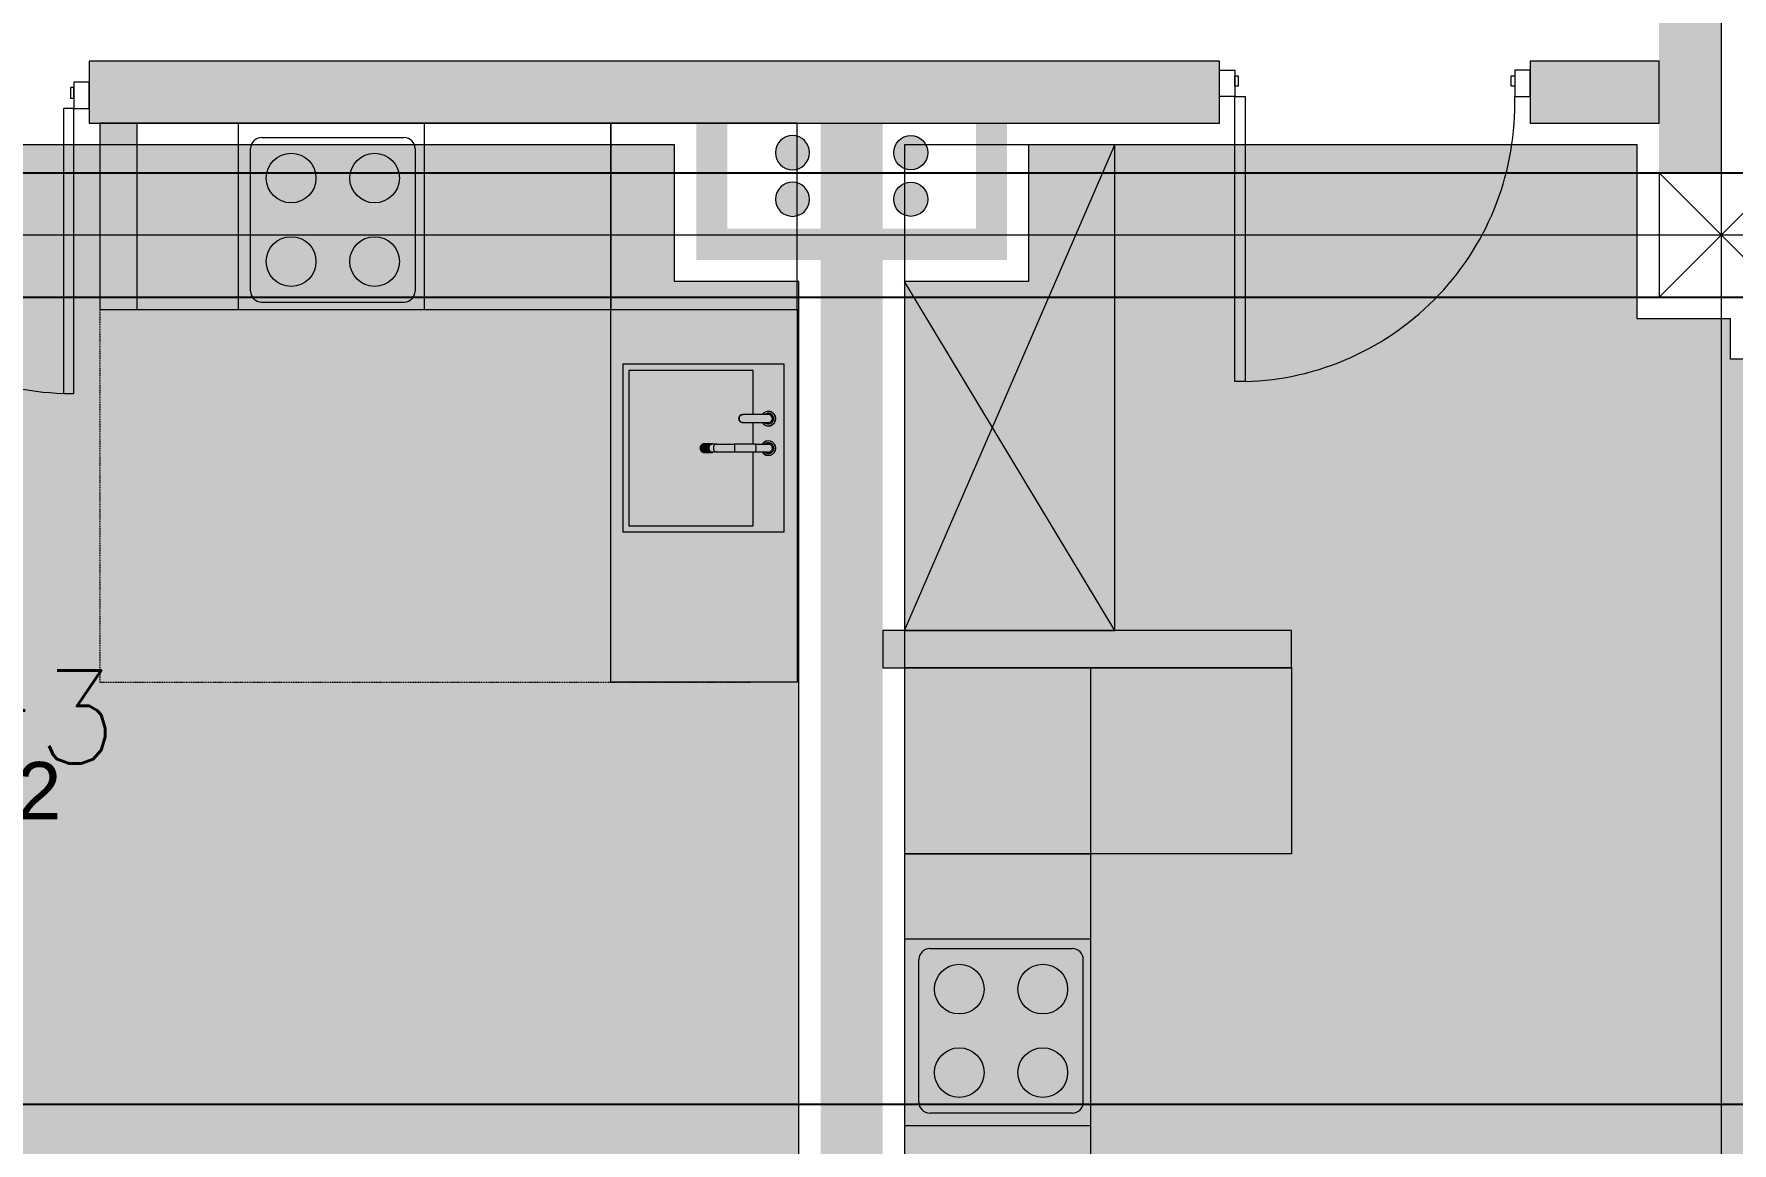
# Model space of a CAD drawing. Header units: millimetres. Extents: x 475616349 to 476941521, y 4620115302 to 4621446928.
# Drawn here: x 476519172 to 476524640, y 4620345169 to 4620348741 of the extents above; entities that cross this region are included whole.
import ezdxf

# ---------------------------------------------------------------- set-up
doc = ezdxf.new("R2010")
doc.units = ezdxf.units.MM
doc.header["$MEASUREMENT"] = 0
doc.linetypes.add('ACAD_ISO02W100', pattern=[7.5, 6, -1.5])
doc.linetypes.add('dash fine 0_25', pattern=[0.5952, 0.2976, -0.2976])
for name, color, linetype, lineweight in [('2D Drafting - General_Pen_No__1_Pen_No__7', 7, 'Continuous', 0), ('2D Drafting - General_Pen_No__1_Pen_No__7_Pen_No__7', 7, 'Continuous', 0), ('2D Drafting - General_Pen_No__250_Pen_No__7_Pen_No__250', 7, 'Continuous', 0), ('2D Drafting - General_Pen_No__250_Pen_No__7_Pen_No__7', 7, 'Continuous', 0), ('Annotation - Text_Pen_No__7_Pen_No__142', 142, 'Continuous', 0), ('Doors_Pen_No__7_Pen_No__7_Pen_No__7', 7, 'Continuous', 0), ('G-Anno-Nplt_Pen_No__142', 142, 'Continuous', 0), ('G-Anno-Nplt_Pen_No__151', 151, 'Continuous', 0), ('G-Anno-Nplt_Pen_No__4', 7, 'Continuous', 0), ('New_--------AVEJI_MODZRAVI_Pen_No__7', 7, 'Continuous', 0), ('New_--------AVEJI_UDZRAVI_Pen_No__7', 7, 'Continuous', 0), ('New_0_Pen_No__7', 7, 'Continuous', 0), ('shaxtebi da milebi_Pen_No__1_Pen_No__1_Pen_No__1', 1, 'Continuous', 0), ('zoma_Pen_No__142', 142, 'Continuous', 0), ('zoma_Pen_No__5_Pen_No__5', 5, 'Continuous', 0)]:
    doc.layers.add(name, color=color, linetype=linetype, lineweight=lineweight)
doc.layers.add('New_--aveji_Pen_No__251', color=7, linetype='Continuous', lineweight=0, true_color=0x656565)
doc.layers.add('shaxtebi da milebi_Pen_No__5_Pen_No__5_Pen_No__252', color=7, linetype='Continuous', lineweight=0, true_color=0x666666)
doc.layers.add('zoma', color=7, linetype='Continuous')
doc.styles.add('GENERATED_STYLE_1', font='arial.ttf')
doc.styles.add('GENERATED_STYLE_2', font='arial.ttf')
doc.dimstyles.new('GENERATED_STYLE__1', dxfattribs={"dimtxt": 200, "dimasz": 64.421331, "dimexe": 0.18, "dimexo": 3, "dimgap": 0.09, "dimtad": 1, "dimtih": 1, "dimtoh": 1, "dimlfac": 0.001, "dimzin": 0, "dimdsep": 46, "dimtxsty": 'GENERATED_STYLE_2', "dimblk": 'ARROWHEAD_2', "dimblk1": 'ARROWHEAD_2', "dimblk2": 'ARROWHEAD_2', "dimcen": 0.09, "dimclrd": 142, "dimclre": 142, "dimclrt": 142, "dimadec": 0, "dimazin": 0, "dimtfac": 1, "dimtdec": 4, "dimtmove": 0, "dimatfit": 3, "dimfxl": 1, "dimtolj": 1, "dimtzin": 0, "dimarcsym": 0})
doc.dimstyles.new('GENERATED_STYLE__9', dxfattribs={"dimtxt": 100, "dimasz": 68.640772, "dimexe": 0.18, "dimexo": 900, "dimgap": 0.09, "dimtad": 1, "dimlfac": 0.001, "dimzin": 0, "dimdsep": 46, "dimtxsty": 'GENERATED_STYLE_2', "dimblk": 'ARROWHEAD_2', "dimblk1": 'ARROWHEAD_2', "dimblk2": 'ARROWHEAD_2', "dimcen": 0.09, "dimclrd": 7, "dimclre": 7, "dimclrt": 7, "dimadec": 0, "dimazin": 0, "dimtfac": 1, "dimtdec": 4, "dimtmove": 0, "dimatfit": 3, "dimfxl": 1, "dimtolj": 1, "dimtzin": 0, "dimarcsym": 0})

# ---------------------------------------------------------------- blocks, each defined once
blk = doc.blocks.new('*D1238', base_point=(476577134.1, 4620325125.7))
at = {"layer": 'zoma_Pen_No__142', "color": 142, "linetype": 'Continuous', "lineweight": 0, "transparency": 16777216}
for p, q in [((476518707.1, 4620381235), (476518707.1, 4620381362.1)), ((476525207.1, 4620381235), (476525207.1, 4620381362.1)), ((476518731.6, 4620381340.9), (476518682.7, 4620381256.2)), ((476518707.1, 4620381298.6), (476525207.1, 4620381298.6)), ((476525231.6, 4620381340.9), (476525182.7, 4620381256.2))]:
    blk.add_line(p, q, dxfattribs=at)
at = {"layer": 'zoma_Pen_No__142', "color": 142, "lineweight": 0, "transparency": 16777216, "char_height": 200, "attachment_point": 7, "style": 'GENERATED_STYLE_2'}
for s, insert in [('\\A1;{\\pql;\\fArial CYR|b0|i0|c204|p34;6.50}', (476521691.1, 4620381338.6)), ('\\A1;{\\pql;\\fArial CYR|b0|i0|c204|p34;0.40}', (476524650.5, 4620381338.6))]:
    blk.add_mtext(s, dxfattribs=dict(at, insert=insert))
blk = doc.blocks.new('ARROWHEAD_2')
at = {"color": 0, "linetype": 'Continuous', "lineweight": 0}
for p, q in [((0, 0), (-1, 0)), ((-0.378, -0.655), (0.378, 0.655))]:
    blk.add_line(p, q, dxfattribs=at)
blk = doc.blocks.new('*D3923')
at = {"layer": 'Defpoints', "color": 0, "linetype": 'Continuous', "transparency": 16777216}
for p in [(476467805.1, 4620355693.7), (476533682.1, 4620355693.7), (476467805.1, 4620340493.7)]:
    blk.add_point(p, dxfattribs=at)
at = {"layer": 'zoma', "color": 7, "linetype": 'Continuous', "lineweight": -2, "transparency": 16777216}
for p, q in [((476468705.1, 4620355693.7), (476533682.3, 4620355693.7)), ((476533682.1, 4620355625.1), (476533682.1, 4620348251.7)), ((476533682.1, 4620340562.4), (476533682.1, 4620347923.8)), ((476468705.1, 4620340493.7), (476533682.3, 4620340493.7))]:
    blk.add_line(p, q, dxfattribs=at)
at = {"layer": 'zoma', "color": 7, "linetype": 'Continuous', "lineweight": -2, "transparency": 16777216, "xscale": 68.64077230571034, "yscale": 68.64077230571034, "zscale": 68.64077230571034}
for p, rotation in [((476533682.1, 4620355693.7), 90), ((476533682.1, 4620340493.7), 270)]:
    blk.add_blockref('ARROWHEAD_2', p, dxfattribs=dict(at, rotation=rotation))
at = {"layer": 'zoma', "color": 7, "linetype": 'Continuous', "lineweight": 0, "transparency": 16777216, "insert": (476533682.1, 4620348087.8), "char_height": 100, "attachment_point": 5, "rotation": 90, "style": 'GENERATED_STYLE_2'}
blk.add_mtext('\\A1;15.20', dxfattribs=at)
blk = doc.blocks.new('*D3926')
at = {"layer": 'Defpoints', "color": 0, "linetype": 'Continuous', "transparency": 16777216}
for p in [(476467805.1, 4620345293.7), (476533022.8, 4620345293.7), (476531705.1, 4620345093.7)]:
    blk.add_point(p, dxfattribs=at)
at = {"layer": 'zoma', "color": 7, "linetype": 'Continuous', "lineweight": -2, "transparency": 16777216}
for p, q in [((476468705.1, 4620345293.7), (476533022.9, 4620345293.7)), ((476533022.8, 4620345225.1), (476533022.8, 4620345162.4)), ((476532605.1, 4620345093.7), (476533022.9, 4620345093.7)), ((476533022.8, 4620345093.7), (476533022.8, 4620344796.9))]:
    blk.add_line(p, q, dxfattribs=at)
at = {"layer": 'zoma', "color": 7, "linetype": 'Continuous', "lineweight": -2, "transparency": 16777216, "xscale": 68.64077230571034, "yscale": 68.64077230571034, "zscale": 68.64077230571034}
for p, rotation in [((476533022.8, 4620345293.7), 90), ((476533022.8, 4620345093.7), 270)]:
    blk.add_blockref('ARROWHEAD_2', p, dxfattribs=dict(at, rotation=rotation))
at = {"layer": 'zoma', "color": 7, "linetype": 'Continuous', "lineweight": 0, "transparency": 16777216, "insert": (476532893, 4620344796.9), "char_height": 100, "attachment_point": 5, "rotation": 90, "style": 'GENERATED_STYLE_2'}
blk.add_mtext('\\A1;0.20', dxfattribs=at)
blk = doc.blocks.new('*D3927')
at = {"layer": 'Defpoints', "color": 0, "linetype": 'Continuous', "transparency": 16777216}
for p in [(476467805.1, 4620347893.7), (476532893, 4620347893.7), (476467805.1, 4620345293.7)]:
    blk.add_point(p, dxfattribs=at)
at = {"layer": 'zoma', "color": 7, "linetype": 'Continuous', "lineweight": -2, "transparency": 16777216}
for p, q in [((476468705.1, 4620347893.7), (476532893.2, 4620347893.7)), ((476532893, 4620347825.1), (476532893, 4620346718.1)), ((476532893, 4620345362.4), (476532893, 4620346456.8)), ((476468705.1, 4620345293.7), (476532893.2, 4620345293.7))]:
    blk.add_line(p, q, dxfattribs=at)
at = {"layer": 'zoma', "color": 7, "linetype": 'Continuous', "lineweight": -2, "transparency": 16777216, "xscale": 68.64077230571034, "yscale": 68.64077230571034, "zscale": 68.64077230571034}
for p, rotation in [((476532893, 4620347893.7), 90), ((476532893, 4620345293.7), 270)]:
    blk.add_blockref('ARROWHEAD_2', p, dxfattribs=dict(at, rotation=rotation))
at = {"layer": 'zoma', "color": 7, "linetype": 'Continuous', "lineweight": 0, "transparency": 16777216, "insert": (476532893, 4620346587.4), "char_height": 100, "attachment_point": 5, "rotation": 90, "style": 'GENERATED_STYLE_2'}
blk.add_mtext('\\A1;2.60', dxfattribs=at)
blk = doc.blocks.new('*D3928')
at = {"layer": 'Defpoints', "color": 0, "linetype": 'Continuous', "transparency": 16777216}
for p in [(476467805.1, 4620348293.7), (476533022.8, 4620348293.7), (476467805.1, 4620347893.7)]:
    blk.add_point(p, dxfattribs=at)
at = {"layer": 'zoma', "color": 7, "linetype": 'Continuous', "lineweight": -2, "transparency": 16777216}
for p, q in [((476468705.1, 4620348293.7), (476533022.9, 4620348293.7)), ((476533022.8, 4620348225.1), (476533022.8, 4620347962.4)), ((476468705.1, 4620347893.7), (476533022.9, 4620347893.7)), ((476533022.8, 4620347893.7), (476533022.8, 4620347596.9))]:
    blk.add_line(p, q, dxfattribs=at)
at = {"layer": 'zoma', "color": 7, "linetype": 'Continuous', "lineweight": -2, "transparency": 16777216, "xscale": 68.64077230571034, "yscale": 68.64077230571034, "zscale": 68.64077230571034}
for p, rotation in [((476533022.8, 4620348293.7), 90), ((476533022.8, 4620347893.7), 270)]:
    blk.add_blockref('ARROWHEAD_2', p, dxfattribs=dict(at, rotation=rotation))
at = {"layer": 'zoma', "color": 7, "linetype": 'Continuous', "lineweight": 0, "transparency": 16777216, "insert": (476532893, 4620347596.9), "char_height": 100, "attachment_point": 5, "rotation": 90, "style": 'GENERATED_STYLE_2'}
blk.add_mtext('\\A1;0.40', dxfattribs=at)
blk = doc.blocks.new('*D3929')
at = {"layer": 'Defpoints', "color": 0, "linetype": 'Continuous', "transparency": 16777216}
for p in [(476467805.3, 4620348893.7), (476532893, 4620348893.7), (476467805.1, 4620348293.7)]:
    blk.add_point(p, dxfattribs=at)
at = {"layer": 'zoma', "color": 7, "linetype": 'Continuous', "lineweight": -2, "transparency": 16777216}
for p, q in [((476468705.3, 4620348893.7), (476532893.2, 4620348893.7)), ((476532893, 4620348825.1), (476532893, 4620348717.2)), ((476532893, 4620348362.4), (476532893, 4620348457.6)), ((476468705.1, 4620348293.7), (476532893.2, 4620348293.7))]:
    blk.add_line(p, q, dxfattribs=at)
at = {"layer": 'zoma', "color": 7, "linetype": 'Continuous', "lineweight": -2, "transparency": 16777216, "xscale": 68.64077230571034, "yscale": 68.64077230571034, "zscale": 68.64077230571034}
for p, rotation in [((476532893, 4620348893.7), 90), ((476532893, 4620348293.7), 270)]:
    blk.add_blockref('ARROWHEAD_2', p, dxfattribs=dict(at, rotation=rotation))
at = {"layer": 'zoma', "color": 7, "linetype": 'Continuous', "lineweight": 0, "transparency": 16777216, "insert": (476532893, 4620348587.4), "char_height": 100, "attachment_point": 5, "rotation": 90, "style": 'GENERATED_STYLE_2'}
blk.add_mtext('\\A1;0.60', dxfattribs=at)

msp = doc.modelspace()

# ---------------------------------------------------------------- hatches: boundary and pattern name
at = {"layer": '2D Drafting - General_Pen_No__250_Pen_No__7_Pen_No__7', "linetype": 'Continuous', "lineweight": 0}
for points in [[(476524605.084, 4620348793.723), (476524605.084, 4620348293.723), (476524405.084, 4620348293.723), (476524405.084, 4620348793.723)], [(476522989.7, 4620348653.648), (476519350.082, 4620348653.648), (476519350.082, 4620348453.648), (476522989.7, 4620348453.648)], [(476524405.084, 4620348453.648), (476524405.084, 4620348653.648), (476523989.693, 4620348653.648), (476523989.693, 4620348453.648)], [(476521905.091, 4620348543.68), (476521905.091, 4620340493.723), (476521705.091, 4620340493.723), (476521705.091, 4620348543.68)], [(476519504.592, 4620347853.647), (476519504.592, 4620348453.647), (476519384.592, 4620348453.647), (476519384.592, 4620347853.647)], [(476521705.126, 4620348113.647), (476521705.126, 4620348013.46), (476521305.126, 4620348013.46), (476521305.126, 4620348453.648), (476521405.126, 4620348453.648), (476521405.126, 4620348113.647)], [(476521905.126, 4620348113.647), (476522205.126, 4620348113.647), (476522205.126, 4620348453.648), (476522305.126, 4620348453.648), (476522305.126, 4620348013.46), (476521905.126, 4620348013.46)], [(476521905.091, 4620346699.875), (476523221.788, 4620346699.874), (476523221.788, 4620346819.875), (476521905.091, 4620346819.875)]]:
    msp.add_hatch(color=7, dxfattribs=at).paths.add_polyline_path(points)
at = {"layer": 'G-Anno-Nplt_Pen_No__151', "linetype": 'Continuous', "lineweight": 0, "true_color": 0x1f2f3f}
for points in [[(476521635.091, 4620342013.722), (476521635.091, 4620347943.46), (476521235.091, 4620347943.46), (476521235.091, 4620348383.648), (476517975.091, 4620348383.648), (476517975.091, 4620347698.722), (476517054.943, 4620347698.722), (476517054.943, 4620347768.723), (476515845.279, 4620347768.723), (476515845.279, 4620347368.722), (476515475.091, 4620347368.722), (476515405.091, 4620347368.722), (476515405.091, 4620345316.808), (476515475.091, 4620345316.808), (476515475.091, 4620340763.729), (476517435.091, 4620340763.729), (476517435.091, 4620340963.723), (476517635.091, 4620340963.723), (476517635.091, 4620342013.722)], [(476531435.092, 4620340963.722), (476531435.092, 4620347383.535), (476527905.091, 4620347383.535), (476527905.091, 4620348093.723), (476525245.293, 4620348093.723), (476525245.293, 4620347693.722), (476524635.091, 4620347693.722), (476524635.091, 4620347823.722), (476524335.091, 4620347823.722), (476524335.091, 4620348383.647), (476522375.091, 4620348383.647), (476522375.091, 4620347943.46), (476521975.091, 4620347943.46), (476521975.091, 4620342963.722), (476524675.091, 4620342963.728), (476524675.091, 4620340963.723), (476524875.091, 4620340963.723), (476524875.091, 4620340763.723), (476531235.091, 4620340763.723), (476531235.091, 4620340963.722)]]:
    msp.add_hatch(color=169, dxfattribs=at).paths.add_polyline_path(points)
at = {"layer": 'shaxtebi da milebi_Pen_No__1_Pen_No__1_Pen_No__1', "linetype": 'Continuous', "lineweight": 0}
for points in [[(476521614.618, 4620348303.648, -1), (476521614.618, 4620348413.648, -1)], [(476521995.536, 4620348303.648, 1), (476521995.536, 4620348413.648, 1)]]:
    msp.add_hatch(color=1, dxfattribs=at).paths.add_polyline_path(points)
at = {"layer": 'shaxtebi da milebi_Pen_No__5_Pen_No__5_Pen_No__252', "linetype": 'Continuous', "lineweight": 0, "true_color": 0x666666}
h = msp.add_hatch(color=251, dxfattribs=at)
edge = h.paths.add_edge_path()
edge.add_arc((476521614.667, 4620348208.68), 55, 270.000009, 450.000009)
edge.add_arc((476521614.667, 4620348208.68), 55, 90.000009, 270.000009)
h = msp.add_hatch(color=251, dxfattribs=at)
edge = h.paths.add_edge_path()
edge.add_arc((476521995.585, 4620348208.68), 55, 89.999991, 269.999991, ccw=False)
edge.add_arc((476521995.585, 4620348208.68), 55, -90.000009, 89.999991, ccw=False)

# ---------------------------------------------------------------- linework, layer by layer
at = {"layer": '2D Drafting - General_Pen_No__1_Pen_No__7', "color": 7, "linetype": 'Continuous', "lineweight": 0}
for p, q in [((476524805.084, 4620347893.723), (476524405.084, 4620348293.723)), ((476524405.084, 4620347893.723), (476524805.084, 4620348293.723))]:
    msp.add_line(p, q, dxfattribs=at)
at = {"layer": '2D Drafting - General_Pen_No__1_Pen_No__7', "color": 7, "linetype": 'Continuous', "lineweight": 0, "flags": 128}
msp.add_lwpolyline([(476524405.084, 4620347893.723), (476524805.084, 4620347893.723), (476524805.084, 4620348293.723), (476524405.084, 4620348293.723)], close=True, dxfattribs=at)
at = {"layer": '2D Drafting - General_Pen_No__1_Pen_No__7_Pen_No__7', "color": 7, "linetype": 'Continuous', "lineweight": 0}
for centre, start, end in [((476523047.416, 4620348514.476), 271.603805, 1.603829), ((476519292.353, 4620348476.439), 178.396171, 268.396195)]:
    msp.add_arc(centre, 893.239, start, end, dxfattribs=at)
at = {"layer": '2D Drafting - General_Pen_No__250_Pen_No__7_Pen_No__250', "color": 7, "linetype": 'Continuous', "lineweight": 0, "flags": 128}
for points in [[(476519504.592, 4620347853.647), (476519504.592, 4620348453.647), (476519384.592, 4620348453.647), (476519384.592, 4620347853.647)], [(476521905.091, 4620346699.875), (476523221.788, 4620346699.874), (476523221.788, 4620346819.875), (476521905.091, 4620346819.875)]]:
    msp.add_lwpolyline(points, close=True, dxfattribs=at)
at = {"layer": '2D Drafting - General_Pen_No__250_Pen_No__7_Pen_No__7', "color": 7, "linetype": 'Continuous', "lineweight": 0, "flags": 128}
for points in [[(476522989.7, 4620348653.648), (476519350.082, 4620348653.648), (476519350.082, 4620348453.648), (476522989.7, 4620348453.648)], [(476524405.084, 4620348453.648), (476524405.084, 4620348653.648), (476523989.693, 4620348653.648), (476523989.693, 4620348453.648)]]:
    msp.add_lwpolyline(points, close=True, dxfattribs=at)
at = {"layer": 'Doors_Pen_No__7_Pen_No__7_Pen_No__7', "color": 7, "linetype": 'Continuous', "lineweight": 0, "flags": 128}
for points in [[(476522989.693, 4620348624.143), (476523039.082, 4620348624.143), (476523039.082, 4620348539.476), (476522989.693, 4620348539.476)], [(476523039.082, 4620348606.143), (476523050.193, 4620348606.143), (476523050.193, 4620348572.81), (476523039.082, 4620348572.81)], [(476523929.193, 4620348606.143), (476523940.304, 4620348606.143), (476523940.304, 4620348572.81), (476523929.193, 4620348572.81)], [(476523989.693, 4620348624.143), (476523940.304, 4620348624.143), (476523940.304, 4620348539.476), (476523989.693, 4620348539.476)], [(476519300.686, 4620348568.106), (476519289.575, 4620348568.106), (476519289.575, 4620348534.772), (476519300.686, 4620348534.772)], [(476519350.075, 4620348586.106), (476519300.686, 4620348586.106), (476519300.686, 4620348501.439), (476519350.075, 4620348501.439)], [(476523039.082, 4620348539.476), (476523072.416, 4620348539.476), (476523072.416, 4620347621.588), (476523039.082, 4620347621.588)], [(476519300.686, 4620348501.439), (476519267.353, 4620348501.439), (476519267.353, 4620347583.55), (476519300.686, 4620347583.55)]]:
    msp.add_lwpolyline(points, close=True, dxfattribs=at)
at = {"layer": 'G-Anno-Nplt_Pen_No__4', "color": 7, "linetype": 'Continuous', "lineweight": 0, "flags": 128}
for points in [[(476521635.091, 4620342013.722), (476521635.091, 4620347943.46), (476521235.091, 4620347943.46), (476521235.091, 4620348383.648), (476517975.091, 4620348383.648), (476517975.091, 4620347698.722), (476517054.943, 4620347698.722), (476517054.943, 4620347768.723), (476515845.279, 4620347768.723), (476515845.279, 4620347368.722), (476515475.091, 4620347368.722), (476515405.091, 4620347368.722), (476515405.091, 4620345316.808), (476515475.091, 4620345316.808), (476515475.091, 4620340763.729), (476517435.091, 4620340763.729), (476517435.091, 4620340963.723), (476517635.091, 4620340963.723), (476517635.091, 4620342013.722)], [(476531435.092, 4620340963.722), (476531435.092, 4620347383.535), (476527905.091, 4620347383.535), (476527905.091, 4620348093.723), (476525245.293, 4620348093.723), (476525245.293, 4620347693.722), (476524635.091, 4620347693.722), (476524635.091, 4620347823.722), (476524335.091, 4620347823.722), (476524335.091, 4620348383.647), (476522375.091, 4620348383.647), (476522375.091, 4620347943.46), (476521975.091, 4620347943.46), (476521975.091, 4620342963.722), (476524675.091, 4620342963.728), (476524675.091, 4620340963.723), (476524875.091, 4620340963.723), (476524875.091, 4620340763.723), (476531235.091, 4620340763.723), (476531235.091, 4620340963.722)]]:
    msp.add_lwpolyline(points, close=True, dxfattribs=at)
at = {"layer": 'New_--------AVEJI_MODZRAVI_Pen_No__7', "color": 7, "linetype": 'dash fine 0_25', "lineweight": 0}
msp.add_lwpolyline([(476519384.592, 4620347853.647), (476519384.592, 4620346653.647), (476521480.3, 4620346653.647)], dxfattribs=at)
at = {"layer": 'New_--------AVEJI_UDZRAVI_Pen_No__7', "color": 7, "linetype": 'Continuous', "lineweight": 0}
for p, q in [((476519869.845, 4620347912.914), (476519869.845, 4620348372.182)), ((476519905.019, 4620348407.357), (476520364.287, 4620348407.357)), ((476520399.496, 4620348372.182), (476520399.496, 4620347912.915)), ((476519905.019, 4620347877.74), (476520364.287, 4620347877.74)), ((476521030.002, 4620347853.647), (476521630.002, 4620347853.647)), ((476522575.091, 4620346100.334), (476522575.091, 4620346700.334)), ((476522021.381, 4620345300.558), (476522021.381, 4620345759.826)), ((476522056.556, 4620345795.034), (476522515.823, 4620345795.035)), ((476522550.998, 4620345300.558), (476522550.998, 4620345759.826)), ((476522515.824, 4620345265.384), (476522056.556, 4620345265.383))]:
    msp.add_line(p, q, dxfattribs=at)
for points in [[(476521030.003, 4620347853.647), (476521030.003, 4620348453.647), (476519384.592, 4620348453.647), (476519384.592, 4620347853.647)], [(476519830.003, 4620348453.647), (476519830.003, 4620347853.647), (476520430.003, 4620347853.647), (476520430.003, 4620348453.647)], [(476521030.003, 4620347853.647), (476521629.543, 4620347853.647), (476521629.543, 4620348453.647), (476521030.003, 4620348453.647)], [(476522575.091, 4620346100.335), (476522575.091, 4620346699.875), (476521975.091, 4620346699.875), (476521975.091, 4620346100.335)], [(476522575.091, 4620346100.335), (476521975.091, 4620346100.335), (476521975.09, 4620342963.722), (476522575.09, 4620342963.722)], [(476521975.091, 4620345225.542), (476522575.091, 4620345225.542), (476522575.091, 4620345825.542), (476521975.091, 4620345825.542)]]:
    msp.add_lwpolyline(points, close=True, dxfattribs=at)
for points in [[(476521630.002, 4620347853.647), (476521630.001, 4620346653.647), (476521030.001, 4620346653.647), (476521030.002, 4620347853.647)], [(476522575.091, 4620346700.334), (476523221.788, 4620346700.333), (476523221.788, 4620346100.333), (476522575.091, 4620346100.334)]]:
    msp.add_lwpolyline(points, dxfattribs=at)
for centre in [(476520000.228, 4620348277.008), (476520269.113, 4620348277.008), (476520000.228, 4620348008.088), (476520269.113, 4620348008.089), (476522151.73, 4620345664.652), (476522420.65, 4620345664.652), (476522151.73, 4620345395.766), (476522420.65, 4620345395.766)]:
    msp.add_circle(centre, 80, dxfattribs=at)
for points in [[(476519905.019, 4620348407.357), (476519885.589, 4620348407.357), (476519869.845, 4620348391.613), (476519869.845, 4620348372.182)], [(476520399.496, 4620348372.182), (476520399.496, 4620348391.613), (476520383.717, 4620348407.357), (476520364.321, 4620348407.357)], [(476519869.845, 4620347912.914), (476519869.845, 4620347893.484), (476519885.589, 4620347877.74), (476519905.019, 4620347877.74)], [(476520364.287, 4620347877.74), (476520383.717, 4620347877.74), (476520399.496, 4620347893.484), (476520399.496, 4620347912.915)], [(476522056.556, 4620345795.034), (476522037.125, 4620345795.034), (476522021.381, 4620345779.256), (476522021.381, 4620345759.86)], [(476522550.998, 4620345759.826), (476522550.998, 4620345779.256), (476522535.254, 4620345795.035), (476522515.823, 4620345795.035)], [(476522021.381, 4620345300.558), (476522021.381, 4620345281.127), (476522037.125, 4620345265.383), (476522056.556, 4620345265.383)], [(476522515.824, 4620345265.384), (476522535.254, 4620345265.384), (476522550.998, 4620345281.128), (476522550.998, 4620345300.558)]]:
    msp.add_open_spline(points, degree=3, dxfattribs=at)
at = {"layer": 'New_--aveji_Pen_No__251', "color": 251, "linetype": 'Continuous', "lineweight": 0, "true_color": 0x656565}
for p, q in [((476521453.98, 4620347515.013), (476521455.403, 4620347515.013)), ((476521536.869, 4620347515.013), (476521455.403, 4620347515.013)), ((476521455.403, 4620347489.254), (476521453.98, 4620347489.254)), ((476521455.403, 4620347489.254), (476521536.869, 4620347489.254)), ((476521488.433, 4620347419.943), (476521488.433, 4620347489.254)), ((476521341.244, 4620347409.212), (476521317.281, 4620347409.212)), ((476521317.281, 4620347404.911), (476521341.244, 4620347404.911)), ((476521317.51, 4620347410.511), (476521341.473, 4620347410.511)), ((476521341.474, 4620347403.612), (476521317.511, 4620347403.612)), ((476521317.807, 4620347407.063), (476521343.458, 4620347407.063)), ((476521318.668, 4620347411.93), (476521344.319, 4620347411.93)), ((476521318.668, 4620347402.197), (476521344.319, 4620347402.197)), ((476521342.938, 4620347414.484), (476521318.975, 4620347414.484)), ((476521318.976, 4620347399.639), (476521342.939, 4620347399.639)), ((476521318.977, 4620347399.64), (476521342.945, 4620347399.64)), ((476521319.629, 4620347415.585), (476521343.592, 4620347415.585)), ((476521343.594, 4620347398.538), (476521319.631, 4620347398.538)), ((476521321.121, 4620347416.055), (476521346.772, 4620347416.055)), ((476521321.121, 4620347398.071), (476521346.772, 4620347398.071)), ((476521346.298, 4620347418.627), (476521322.335, 4620347418.627)), ((476521322.338, 4620347395.5), (476521346.306, 4620347395.5)), ((476521322.338, 4620347395.497), (476521346.301, 4620347395.497)), ((476521323.315, 4620347419.363), (476521347.278, 4620347419.363)), ((476521347.281, 4620347394.762), (476521323.318, 4620347394.762)), ((476521350.814, 4620347421.009), (476521326.851, 4620347421.009)), ((476521326.853, 4620347393.12), (476521350.821, 4620347393.12)), ((476521326.854, 4620347393.116), (476521350.817, 4620347393.116)), ((476521328.006, 4620347421.268), (476521351.969, 4620347421.268)), ((476521351.973, 4620347392.858), (476521328.009, 4620347392.858)), ((476521355.797, 4620347421.268), (476521331.834, 4620347421.268)), ((476521351.974, 4620347392.858), (476521355.8, 4620347392.858)), ((476521351.982, 4620347392.862), (476521355.802, 4620347392.862)), ((476521371.236, 4620347419.943), (476521356.516, 4620347419.943)), ((476521371.236, 4620347394.183), (476521356.516, 4620347394.183)), ((476521371.236, 4620347419.943), (476521426.357, 4620347419.943)), ((476521426.357, 4620347394.183), (476521371.236, 4620347394.183)), ((476521494.398, 4620347419.943), (476521426.357, 4620347419.943)), ((476521494.398, 4620347394.183), (476521426.357, 4620347394.183)), ((476521494.398, 4620347419.943), (476521536.869, 4620347419.943)), ((476521536.869, 4620347394.183), (476521494.398, 4620347394.183))]:
    msp.add_line(p, q, dxfattribs=at)
at = {"layer": 'New_--aveji_Pen_No__251', "color": 251, "linetype": 'ACAD_ISO02W100', "lineweight": 0, "true_color": 0x656565}
for points in [[(476520430.003, 4620347853.648), (476520430.003, 4620348453.648)], [(476521030.003, 4620347853.647), (476521030.003, 4620348453.647)], [(476522575.091, 4620346100.335), (476521975.091, 4620346100.335)], [(476522575.09, 4620345825.542), (476521975.09, 4620345825.542)]]:
    msp.add_lwpolyline(points, dxfattribs=at)
at = {"layer": 'New_--aveji_Pen_No__251', "color": 251, "linetype": 'Continuous', "lineweight": 0, "true_color": 0x656565}
msp.add_lwpolyline([(476521588.169, 4620347677.139), (476521068.169, 4620347677.139), (476521068.169, 4620347137.025), (476521588.169, 4620347137.024)], close=True, dxfattribs=at)
msp.add_lwpolyline([(476521488.434, 4620347515.013), (476521488.434, 4620347657.139), (476521088.169, 4620347657.139), (476521088.169, 4620347157.025), (476521488.433, 4620347157.024), (476521488.434, 4620347394.183)], dxfattribs=at)
for centre, radius, start, end in [((476521536.869, 4620347502.134), 23.813, 359.999945, 147.258109), ((476521536.869, 4620347502.134), 23.813, 212.741824, 359.999945), ((476521536.869, 4620347502.134), 23.805, 212.755075, 359.999945), ((476521536.869, 4620347502.134), 23.805, 359.999945, 147.244858), ((476521536.869, 4620347502.134), 23.778, 359.999945, 147.203263), ((476521536.869, 4620347502.134), 23.778, 212.796671, 359.999945), ((476521536.869, 4620347502.134), 23.724, 359.999945, 147.119629), ((476521536.869, 4620347502.134), 23.724, 212.880305, 359.999945), ((476521536.869, 4620347502.134), 23.635, 359.999945, 146.979829), ((476521536.869, 4620347502.134), 23.635, 213.020105, 359.999945), ((476521536.869, 4620347502.134), 23.146, 359.999945, 146.18877), ((476521536.869, 4620347502.134), 23.146, 213.811164, 359.999945), ((476521536.869, 4620347502.134), 17.327, 359.999945, 131.983071), ((476521536.869, 4620347502.134), 17.327, 228.016849, 359.999945), ((476521536.869, 4620347502.134), 16.761, 359.999945, 129.788877), ((476521536.869, 4620347502.134), 16.761, 230.21104, 359.999945), ((476521536.869, 4620347502.134), 16.55, 359.999945, 128.902794), ((476521536.869, 4620347502.134), 16.55, 231.097126, 359.999945), ((476521536.869, 4620347502.134), 16.328, 359.999945, 127.926377), ((476521536.869, 4620347502.134), 16.328, 232.073541, 359.999945), ((476521536.869, 4620347502.134), 15.483, 359.999945, 123.712222), ((476521536.869, 4620347502.134), 15.483, 236.287691, 359.999945), ((476521536.869, 4620347502.134), 13.402, 359.999945, 106.050855), ((476521536.869, 4620347502.134), 13.402, 253.949083, 359.999945), ((476521536.869, 4620347502.134), 12.88, 269.999962, 89.999962), ((476521536.869, 4620347407.063), 23.813, 359.999945, 147.258109), ((476521536.869, 4620347407.063), 23.813, 212.741824, 359.999945), ((476521536.869, 4620347407.063), 23.805, 359.999945, 147.244858), ((476521536.869, 4620347407.063), 23.805, 212.755075, 359.999945), ((476521536.869, 4620347407.063), 23.778, 359.999945, 147.203263), ((476521536.869, 4620347407.063), 23.778, 212.796671, 359.999945), ((476521536.869, 4620347407.063), 23.724, 359.999945, 147.119629), ((476521536.869, 4620347407.063), 23.724, 212.880305, 359.999945), ((476521536.869, 4620347407.063), 23.635, 213.020044, 359.999945), ((476521536.869, 4620347407.063), 23.635, 359.999945, 146.979829), ((476521536.869, 4620347407.063), 23.146, 359.999945, 146.18877), ((476521536.869, 4620347407.063), 23.146, 213.811164, 359.999945), ((476521536.869, 4620347407.063), 17.327, 359.999945, 131.983071), ((476521536.869, 4620347407.063), 17.327, 228.016849, 359.999945), ((476521536.869, 4620347407.063), 16.761, 359.999945, 129.788877), ((476521536.869, 4620347407.063), 16.761, 230.21104, 359.999945), ((476521536.869, 4620347407.063), 16.55, 359.999945, 128.902794), ((476521536.869, 4620347407.063), 16.55, 231.097126, 359.999945), ((476521536.869, 4620347407.063), 16.328, 359.999945, 127.926377), ((476521536.869, 4620347407.063), 16.328, 232.073541, 359.999945), ((476521536.869, 4620347407.063), 15.483, 359.999945, 123.712222), ((476521536.869, 4620347407.063), 15.483, 236.287691, 359.999945), ((476521536.869, 4620347407.063), 13.402, 359.999945, 106.050855), ((476521536.869, 4620347407.063), 13.402, 253.949083, 359.999945), ((476521536.869, 4620347407.063), 12.88, 359.999945, 89.999962), ((476521536.869, 4620347407.063), 12.88, 269.999962, 359.999945)]:
    msp.add_arc(centre, radius, start, end, dxfattribs=at)
for centre, major_axis, ratio, start_param, end_param in [((476521453.98, 4620347502.134), (0, 12.88), 0.98480506, 0.00000014, 3.14159279), ((476521455.403, 4620347502.134), (0, 12.88), 0.98480799, -0.00000001, 3.14159271), ((476521327.292, 4620347407.063), (0, 11.65), 0.88988826, 0.96516341, 2.17677225), ((476521329.922, 4620347407.063), (0, 14.367), 0.88988826, 1.72116761, 1.81337306), ((476521329.922, 4620347407.063), (0, 14.367), 0.88988826, 1.32846851, 1.42067396), ((476521329.922, 4620347407.063), (0, 14.367), 0.88988826, 0.93576945, 1.0279749), ((476521329.922, 4620347407.063), (0, 14.367), 0.88988826, 2.1138667, 2.20607215), ((476521327.291, 4620347407.063), (0, 11.65), 0.88988826, 0.61899318, 0.70850893), ((476521327.291, 4620347407.063), (0, 11.65), 0.88988826, 2.43337848, 2.52271967), ((476521329.922, 4620347407.063), (0, 14.367), 0.88988826, 0.54307036, 0.63527579), ((476521329.922, 4620347407.063), (0, 14.367), 0.88988826, 2.50656581, 2.59877124), ((476521329.922, 4620347407.063), (0, 14.367), 0.88988826, 0.15037124, 0.24257672), ((476521329.922, 4620347407.063), (0, 14.367), 0.88988826, 2.89926487, 2.99147033), ((476521353.885, 4620347407.063), (0, 14.367), 0.88988826, 1.72116761, 1.81337305), ((476521353.885, 4620347407.063), (0, 14.367), 0.88988826, 1.32846853, 1.42067397), ((476521354.475, 4620347407.063), (0, 13.515), 0.88988826, 1.25911425, 1.49010492), ((476521354.475, 4620347407.063), (0, 13.515), 0.88988826, 1.65181332, 1.882804), ((476521353.885, 4620347407.063), (0, 14.367), 0.88988826, 0.93576945, 1.02797489), ((476521353.885, 4620347407.063), (0, 14.367), 0.88988826, 2.1138667, 2.20607211), ((476521354.691, 4620347407.063), (0, 12.82), 0.88988826, 1.1896834, 1.55926121), ((476521354.691, 4620347407.063), (0, 12.82), 0.88988826, 1.58238248, 1.95196031), ((476521354.475, 4620347407.063), (0, 13.515), 0.88988826, 0.86641516, 1.09740584), ((476521354.475, 4620347407.063), (0, 13.515), 0.88988826, 2.04451241, 2.27550307), ((476521354.691, 4620347407.063), (0, 12.82), 0.88988826, 0.79698428, 1.16656211), ((476521354.691, 4620347407.063), (0, 12.82), 0.88988826, 1.97508159, 2.34465942), ((476521356.516, 4620347407.063), (0, 12.88), 0.88988826, 0, 1.57079633), ((476521356.516, 4620347407.063), (0, 12.88), 0.88988826, 1.57079633, 3.14159272), ((476521353.885, 4620347407.063), (0, 14.367), 0.88988826, 0.54307036, 0.63527578), ((476521353.885, 4620347407.063), (0, 14.367), 0.88988826, 2.50656575, 2.59877124), ((476521354.475, 4620347407.063), (0, 13.515), 0.88988826, 0.47371609, 0.70470675), ((476521354.475, 4620347407.063), (0, 13.515), 0.88988826, 2.43721151, 2.66820216), ((476521354.691, 4620347407.063), (0, 12.82), 0.88988826, 0.40428518, 0.77386301), ((476521354.691, 4620347407.063), (0, 12.82), 0.88988826, 2.36778067, 2.73735853), ((476521354.691, 4620347407.063), (0, 12.82), 0.88988826, 0.01158613, 0.38116395), ((476521354.691, 4620347407.063), (0, 12.82), 0.88988826, 2.76047974, 3.13005761), ((476521354.475, 4620347407.063), (0, 13.515), 0.88988826, 0.08101702, 0.31200766), ((476521354.475, 4620347407.063), (0, 13.515), 0.88988826, 2.82991057, 3.06090123), ((476521353.885, 4620347407.063), (0, 14.367), 0.88988826, 0.15037132, 0.24257672), ((476521353.885, 4620347407.063), (0, 14.367), 0.88988826, 2.89926487, 2.99147032), ((476521354.691, 4620347407.063), (0, 12.82), 0.88988826, 3.15317884, 3.1925008), ((476521354.691, 4620347407.063), (0, 12.82), 0.88988826, 6.23227714, 6.27165012), ((476521354.475, 4620347407.063), (0, 13.515), 0.88988826, 5.97524623, 6.20249388), ((476521354.475, 4620347407.063), (0, 13.515), 0.88988826, 3.22260969, 3.44953172), ((476521353.885, 4620347407.063), (0, 14.367), 0.88988826, 6.04085749, 6.13306294), ((476521353.885, 4620347407.063), (0, 14.367), 0.88988826, 3.29196393, 3.3841694), ((476521371.236, 4620347407.063), (0, 12.88), 0.88988826, 0, 1.57079633), ((476521371.236, 4620347407.063), (0, 12.88), 0.88988826, 1.57079633, 3.14159264), ((476521426.357, 4620347407.063), (0, 12.88), 0.23905575, 4.71238898, 6.28318555), ((476521426.357, 4620347407.063), (0, 12.88), 0.23905575, 3.14159259, 4.71238898), ((476521494.398, 4620347407.063), (0, 12.88), 0.23905575, 4.71238898, 6.28318525), ((476521494.398, 4620347407.063), (0, 12.88), 0.23905575, 3.14159259, 4.71238898)]:
    msp.add_ellipse(centre, major_axis=major_axis, ratio=ratio, start_param=start_param, end_param=end_param, dxfattribs=at)
for points in [[(476521317.281, 4620347409.212), (476521317.304, 4620347408.843), (476521317.334, 4620347408.486), (476521317.371, 4620347408.14)], [(476521317.372, 4620347405.982), (476521317.335, 4620347405.636), (476521317.305, 4620347405.279), (476521317.282, 4620347404.911)], [(476521317.371, 4620347408.14), (476521317.498, 4620347407.804), (476521317.625, 4620347407.478), (476521317.752, 4620347407.16)], [(476521317.752, 4620347406.966), (476521317.625, 4620347406.647), (476521317.498, 4620347406.319), (476521317.372, 4620347405.982)], [(476521317.511, 4620347403.612), (476521317.643, 4620347403.369), (476521317.778, 4620347403.134), (476521317.917, 4620347402.906)], [(476521317.915, 4620347411.216), (476521317.777, 4620347410.988), (476521317.643, 4620347410.753), (476521317.512, 4620347410.511)], [(476521317.752, 4620347407.16), (476521317.77, 4620347407.128), (476521317.788, 4620347407.095), (476521317.807, 4620347407.063)], [(476521317.807, 4620347407.063), (476521317.788, 4620347407.031), (476521317.77, 4620347406.998), (476521317.752, 4620347406.966)], [(476521318.584, 4620347411.865), (476521318.364, 4620347411.655), (476521318.141, 4620347411.438), (476521317.915, 4620347411.216)], [(476521317.917, 4620347402.906), (476521318.142, 4620347402.685), (476521318.364, 4620347402.47), (476521318.585, 4620347402.261)], [(476521318.585, 4620347402.261), (476521318.612, 4620347402.239), (476521318.64, 4620347402.218), (476521318.668, 4620347402.197)], [(476521318.668, 4620347411.93), (476521318.64, 4620347411.908), (476521318.612, 4620347411.887), (476521318.584, 4620347411.865)], [(476521318.65, 4620347413.21), (476521318.647, 4620347412.811), (476521318.647, 4620347412.423), (476521318.651, 4620347412.045)], [(476521318.651, 4620347402.081), (476521318.648, 4620347401.702), (476521318.648, 4620347401.313), (476521318.652, 4620347400.913)], [(476521318.651, 4620347412.045), (476521318.656, 4620347412.006), (476521318.662, 4620347411.968), (476521318.668, 4620347411.93)], [(476521318.652, 4620347400.913), (476521318.749, 4620347400.501), (476521318.858, 4620347400.077), (476521318.977, 4620347399.64)], [(476521318.668, 4620347402.197), (476521318.662, 4620347402.158), (476521318.656, 4620347402.12), (476521318.651, 4620347402.081)], [(476521318.975, 4620347414.484), (476521318.855, 4620347414.046), (476521318.747, 4620347413.622), (476521318.65, 4620347413.21)], [(476521319.631, 4620347398.538), (476521319.82, 4620347398.458), (476521320.01, 4620347398.38), (476521320.203, 4620347398.305)], [(476521320.2, 4620347415.818), (476521320.01, 4620347415.743), (476521319.822, 4620347415.665), (476521319.635, 4620347415.585)], [(476521321.022, 4620347416.034), (476521320.752, 4620347415.964), (476521320.478, 4620347415.892), (476521320.2, 4620347415.818)], [(476521320.203, 4620347398.305), (476521320.48, 4620347398.232), (476521320.753, 4620347398.161), (476521321.023, 4620347398.092)], [(476521321.023, 4620347398.092), (476521321.055, 4620347398.085), (476521321.088, 4620347398.078), (476521321.121, 4620347398.071)], [(476521321.121, 4620347416.055), (476521321.088, 4620347416.048), (476521321.055, 4620347416.041), (476521321.022, 4620347416.034)], [(476521321.121, 4620347398.071), (476521321.129, 4620347398.032), (476521321.137, 4620347397.993), (476521321.145, 4620347397.955)], [(476521321.145, 4620347416.171), (476521321.137, 4620347416.133), (476521321.129, 4620347416.094), (476521321.121, 4620347416.055)], [(476521321.145, 4620347397.955), (476521321.276, 4620347397.574), (476521321.415, 4620347397.182), (476521321.561, 4620347396.779)], [(476521321.558, 4620347417.344), (476521321.413, 4620347416.942), (476521321.275, 4620347416.552), (476521321.145, 4620347416.171)], [(476521322.335, 4620347418.627), (476521322.06, 4620347418.186), (476521321.801, 4620347417.758), (476521321.558, 4620347417.344)], [(476521321.561, 4620347396.779), (476521321.804, 4620347396.366), (476521322.063, 4620347395.939), (476521322.338, 4620347395.5)], [(476521325.214, 4620347394.762), (476521325.358, 4620347394.581), (476521325.505, 4620347394.398), (476521325.656, 4620347394.212)], [(476521325.652, 4620347419.913), (476521325.502, 4620347419.727), (476521325.355, 4620347419.543), (476521325.211, 4620347419.363)], [(476521326.851, 4620347421.009), (476521326.431, 4620347420.633), (476521326.032, 4620347420.267), (476521325.652, 4620347419.913)], [(476521325.656, 4620347394.212), (476521326.035, 4620347393.859), (476521326.434, 4620347393.495), (476521326.853, 4620347393.12)], [(476521342.487, 4620347408.153), (476521342.093, 4620347408.495), (476521341.678, 4620347408.848), (476521341.244, 4620347409.212)], [(476521341.25, 4620347404.911), (476521341.683, 4620347405.274), (476521342.095, 4620347405.627), (476521342.487, 4620347405.969)], [(476521343.028, 4620347402.914), (476521342.534, 4620347403.14), (476521342.016, 4620347403.372), (476521341.474, 4620347403.612)], [(476521341.479, 4620347410.509), (476521342.018, 4620347410.749), (476521342.534, 4620347410.982), (476521343.027, 4620347411.208)], [(476521343.284, 4620347407.211), (476521343.028, 4620347407.517), (476521342.763, 4620347407.83), (476521342.487, 4620347408.153)], [(476521342.487, 4620347405.969), (476521342.763, 4620347406.293), (476521343.028, 4620347406.608), (476521343.284, 4620347406.915)], [(476521343.77, 4620347413.225), (476521343.509, 4620347413.632), (476521343.231, 4620347414.052), (476521342.938, 4620347414.484)], [(476521342.945, 4620347399.64), (476521343.237, 4620347400.072), (476521343.512, 4620347400.491), (476521343.772, 4620347400.897)], [(476521343.027, 4620347411.208), (476521343.398, 4620347411.421), (476521343.756, 4620347411.629), (476521344.102, 4620347411.832)], [(476521344.102, 4620347402.294), (476521343.757, 4620347402.495), (476521343.399, 4620347402.702), (476521343.028, 4620347402.914)], [(476521343.284, 4620347406.915), (476521343.342, 4620347406.964), (476521343.4, 4620347407.014), (476521343.458, 4620347407.063)], [(476521343.458, 4620347407.063), (476521343.4, 4620347407.112), (476521343.342, 4620347407.161), (476521343.284, 4620347407.211)], [(476521345.312, 4620347398.308), (476521344.765, 4620347398.382), (476521344.192, 4620347398.459), (476521343.594, 4620347398.538)], [(476521343.597, 4620347415.583), (476521344.193, 4620347415.663), (476521344.764, 4620347415.74), (476521345.31, 4620347415.815)], [(476521343.772, 4620347400.897), (476521343.923, 4620347401.282), (476521344.066, 4620347401.656), (476521344.203, 4620347402.02)], [(476521344.202, 4620347412.105), (476521344.065, 4620347412.469), (476521343.921, 4620347412.842), (476521343.77, 4620347413.225)], [(476521344.102, 4620347411.832), (476521344.175, 4620347411.864), (476521344.247, 4620347411.897), (476521344.319, 4620347411.93)], [(476521344.319, 4620347402.197), (476521344.247, 4620347402.229), (476521344.175, 4620347402.261), (476521344.102, 4620347402.294)], [(476521344.203, 4620347402.02), (476521344.242, 4620347402.079), (476521344.281, 4620347402.138), (476521344.319, 4620347402.197)], [(476521344.319, 4620347411.93), (476521344.281, 4620347411.988), (476521344.242, 4620347412.047), (476521344.202, 4620347412.105)], [(476521345.31, 4620347415.815), (476521345.731, 4620347415.886), (476521346.138, 4620347415.955), (476521346.532, 4620347416.023)], [(476521346.532, 4620347398.103), (476521346.139, 4620347398.169), (476521345.733, 4620347398.238), (476521345.312, 4620347398.308)], [(476521346.306, 4620347395.5), (476521346.444, 4620347395.934), (476521346.571, 4620347396.356), (476521346.686, 4620347396.764)], [(476521346.683, 4620347417.359), (476521346.567, 4620347417.769), (476521346.438, 4620347418.191), (476521346.298, 4620347418.627)], [(476521346.532, 4620347416.023), (476521346.612, 4620347416.034), (476521346.693, 4620347416.044), (476521346.772, 4620347416.055)], [(476521346.772, 4620347398.071), (476521346.693, 4620347398.082), (476521346.613, 4620347398.092), (476521346.532, 4620347398.103)], [(476521346.686, 4620347396.764), (476521346.701, 4620347397.151), (476521346.711, 4620347397.527), (476521346.718, 4620347397.893)], [(476521346.718, 4620347416.232), (476521346.71, 4620347416.598), (476521346.698, 4620347416.974), (476521346.683, 4620347417.359)], [(476521346.718, 4620347397.893), (476521346.737, 4620347397.953), (476521346.755, 4620347398.012), (476521346.772, 4620347398.071)], [(476521346.772, 4620347416.055), (476521346.754, 4620347416.114), (476521346.736, 4620347416.173), (476521346.718, 4620347416.232)], [(476521348.991, 4620347395.034), (476521348.446, 4620347394.946), (476521347.876, 4620347394.855), (476521347.281, 4620347394.762)], [(476521347.282, 4620347419.359), (476521347.875, 4620347419.267), (476521348.444, 4620347419.177), (476521348.988, 4620347419.09)], [(476521348.988, 4620347419.09), (476521349.407, 4620347419.008), (476521349.812, 4620347418.928), (476521350.204, 4620347418.85)], [(476521350.204, 4620347395.276), (476521349.814, 4620347395.198), (476521349.41, 4620347395.117), (476521348.991, 4620347395.034)], [(476521350.204, 4620347418.85), (476521350.284, 4620347418.837), (476521350.364, 4620347418.824), (476521350.444, 4620347418.812)], [(476521350.444, 4620347395.314), (476521350.364, 4620347395.302), (476521350.285, 4620347395.289), (476521350.204, 4620347395.276)], [(476521350.444, 4620347418.812), (476521350.445, 4620347418.862), (476521350.446, 4620347418.913), (476521350.447, 4620347418.963)], [(476521350.448, 4620347395.163), (476521350.447, 4620347395.214), (476521350.445, 4620347395.264), (476521350.444, 4620347395.314)], [(476521350.447, 4620347418.963), (476521350.56, 4620347419.276), (476521350.671, 4620347419.597), (476521350.783, 4620347419.926)], [(476521350.786, 4620347394.199), (476521350.674, 4620347394.529), (476521350.561, 4620347394.85), (476521350.448, 4620347395.163)], [(476521350.783, 4620347419.926), (476521350.8, 4620347420.276), (476521350.811, 4620347420.637), (476521350.814, 4620347421.009)], [(476521350.821, 4620347393.12), (476521350.817, 4620347393.49), (476521350.805, 4620347393.85), (476521350.786, 4620347394.199)], [(476521351.972, 4620347421.264), (476521352.505, 4620347421.013), (476521353.015, 4620347420.77), (476521353.501, 4620347420.534)], [(476521353.505, 4620347393.592), (476521353.018, 4620347393.355), (476521352.507, 4620347393.11), (476521351.973, 4620347392.858)], [(476521353.501, 4620347420.534), (476521353.867, 4620347420.311), (476521354.219, 4620347420.094), (476521354.559, 4620347419.882)], [(476521354.56, 4620347394.244), (476521354.221, 4620347394.032), (476521353.869, 4620347393.815), (476521353.505, 4620347393.592)], [(476521354.559, 4620347419.882), (476521354.625, 4620347419.851), (476521354.69, 4620347419.82), (476521354.754, 4620347419.79)], [(476521354.754, 4620347394.337), (476521354.69, 4620347394.306), (476521354.625, 4620347394.275), (476521354.56, 4620347394.244)], [(476521354.781, 4620347419.794), (476521354.795, 4620347419.824), (476521354.809, 4620347419.853), (476521354.823, 4620347419.882)], [(476521354.824, 4620347394.244), (476521354.81, 4620347394.273), (476521354.796, 4620347394.303), (476521354.781, 4620347394.332)], [(476521354.823, 4620347419.882), (476521355.028, 4620347420.094), (476521355.235, 4620347420.311), (476521355.444, 4620347420.535)], [(476521355.448, 4620347393.592), (476521355.238, 4620347393.815), (476521355.03, 4620347394.032), (476521354.824, 4620347394.244)], [(476521355.444, 4620347420.535), (476521355.566, 4620347420.772), (476521355.683, 4620347421.016), (476521355.797, 4620347421.268)], [(476521355.802, 4620347392.862), (476521355.688, 4620347393.113), (476521355.57, 4620347393.356), (476521355.448, 4620347393.592)], [(476521356.954, 4620347421.007), (476521357.371, 4620347420.641), (476521357.768, 4620347420.287), (476521358.146, 4620347419.943)], [(476521358.148, 4620347394.183), (476521357.77, 4620347393.839), (476521357.373, 4620347393.483), (476521356.956, 4620347393.117)]]:
    msp.add_open_spline(points, degree=3, dxfattribs=at)
at = {"layer": 'New_0_Pen_No__7', "color": 7, "linetype": 'Continuous', "lineweight": 0}
for p, q in [((476521975.091, 4620346819.875), (476522652.866, 4620348383.647)), ((476522652.866, 4620346819.875), (476521975.091, 4620347943.46))]:
    msp.add_line(p, q, dxfattribs=at)
msp.add_lwpolyline([(476521975.091, 4620348383.647), (476521975.091, 4620346819.875), (476522652.866, 4620346819.875), (476522652.866, 4620348383.647)], close=True, dxfattribs=at)
at = {"layer": 'shaxtebi da milebi_Pen_No__1_Pen_No__1_Pen_No__1', "color": 1, "linetype": 'Continuous', "lineweight": 0, "flags": 128}
for points in [[(476521614.618, 4620348303.648, 1), (476521614.618, 4620348413.648, 1)], [(476521995.536, 4620348303.648, -1), (476521995.536, 4620348413.648, -1)]]:
    msp.add_lwpolyline(points, format="xyb", close=True, dxfattribs=at)
at = {"layer": 'shaxtebi da milebi_Pen_No__5_Pen_No__5_Pen_No__252', "color": 251, "linetype": 'Continuous', "lineweight": 0, "true_color": 0x666666, "flags": 128}
for points in [[(476521614.667, 4620348153.68, 1), (476521614.667, 4620348263.68, 1)], [(476521995.585, 4620348153.68, -1), (476521995.585, 4620348263.68, -1)]]:
    msp.add_lwpolyline(points, format="xyb", close=True, dxfattribs=at)
at = {"layer": 'zoma_Pen_No__5_Pen_No__5', "color": 5, "linetype": 'Continuous', "lineweight": 0}
for p, q in [((476524605.077, 4620357964.706), (476524605.077, 4620337089.714)), ((476465524.461, 4620348093.75), (476535354.291, 4620348093.75))]:
    msp.add_line(p, q, dxfattribs=at)

# ---------------------------------------------------------------- texts
at = {"layer": 'Annotation - Text_Pen_No__7_Pen_No__142', "color": 142, "linetype": 'Continuous', "lineweight": 0, "insert": (476518624.474, 4620346691.068), "char_height": 300, "attachment_point": 2}
msp.add_mtext('\\A1;{\\pqc;\\Ftxt.shx;bina #\\Ftxt.shx;3}', dxfattribs=at)
at = {"layer": 'G-Anno-Nplt_Pen_No__142', "color": 142, "lineweight": 0, "insert": (476517921.448, 4620345948.766), "char_height": 280, "attachment_point": 7, "style": 'GENERATED_STYLE_1'}
msp.add_mtext('{\\fArial|b0|i0|c0|p34;40.1 m{\\H0.66x;\\S2^  ;}}', dxfattribs=at)

# ---------------------------------------------------------------- dimensions: what is measured, and where the dimension line sits
at = {"layer": 'zoma', "color": 142, "linetype": 'Continuous', "lineweight": 0}
dim = msp.add_linear_dim(base=(476525207.125, 4620381298.553), p1=(476518707.125, 4620348192.361), p2=(476525207.125, 4620348192.361), dimstyle='GENERATED_STYLE__1', dxfattribs=at)
dim.commit()
dim.dimension.update_dxf_attribs({"geometry": '*D1238', "text_midpoint": (476521950.832, 4620381438.553), "dimtype": 160})
for base, p1, p2, picture, middle in [((476533682.101, 4620355693.723), (476467805.077, 4620340493.723), (476467805.077, 4620355693.723), '*D3923', (476533682.101, 4620348087.781)), ((476532892.973, 4620348893.723), (476467805.077, 4620348293.723), (476467805.332, 4620348893.723), '*D3929', (476532892.973, 4620348587.43)), ((476533022.769, 4620348293.723), (476467805.077, 4620347893.723), (476467805.077, 4620348293.723), '*D3928', (476532892.973, 4620347596.874)), ((476532892.973, 4620347893.723), (476467805.077, 4620345293.723), (476467805.077, 4620347893.723), '*D3927', (476532892.973, 4620346587.43)), ((476533022.769, 4620345293.723), (476531705.084, 4620345093.721), (476467805.077, 4620345293.723), '*D3926', (476532892.973, 4620344796.873))]:
    dim = msp.add_linear_dim(base=base, p1=p1, p2=p2, angle=90, dimstyle='GENERATED_STYLE__9', dxfattribs=at)
    dim.commit()
    dim.dimension.update_dxf_attribs({"geometry": picture, "text_midpoint": middle, "dimtype": 160, "text_rotation": 90})

doc.saveas('drawing.dxf')
